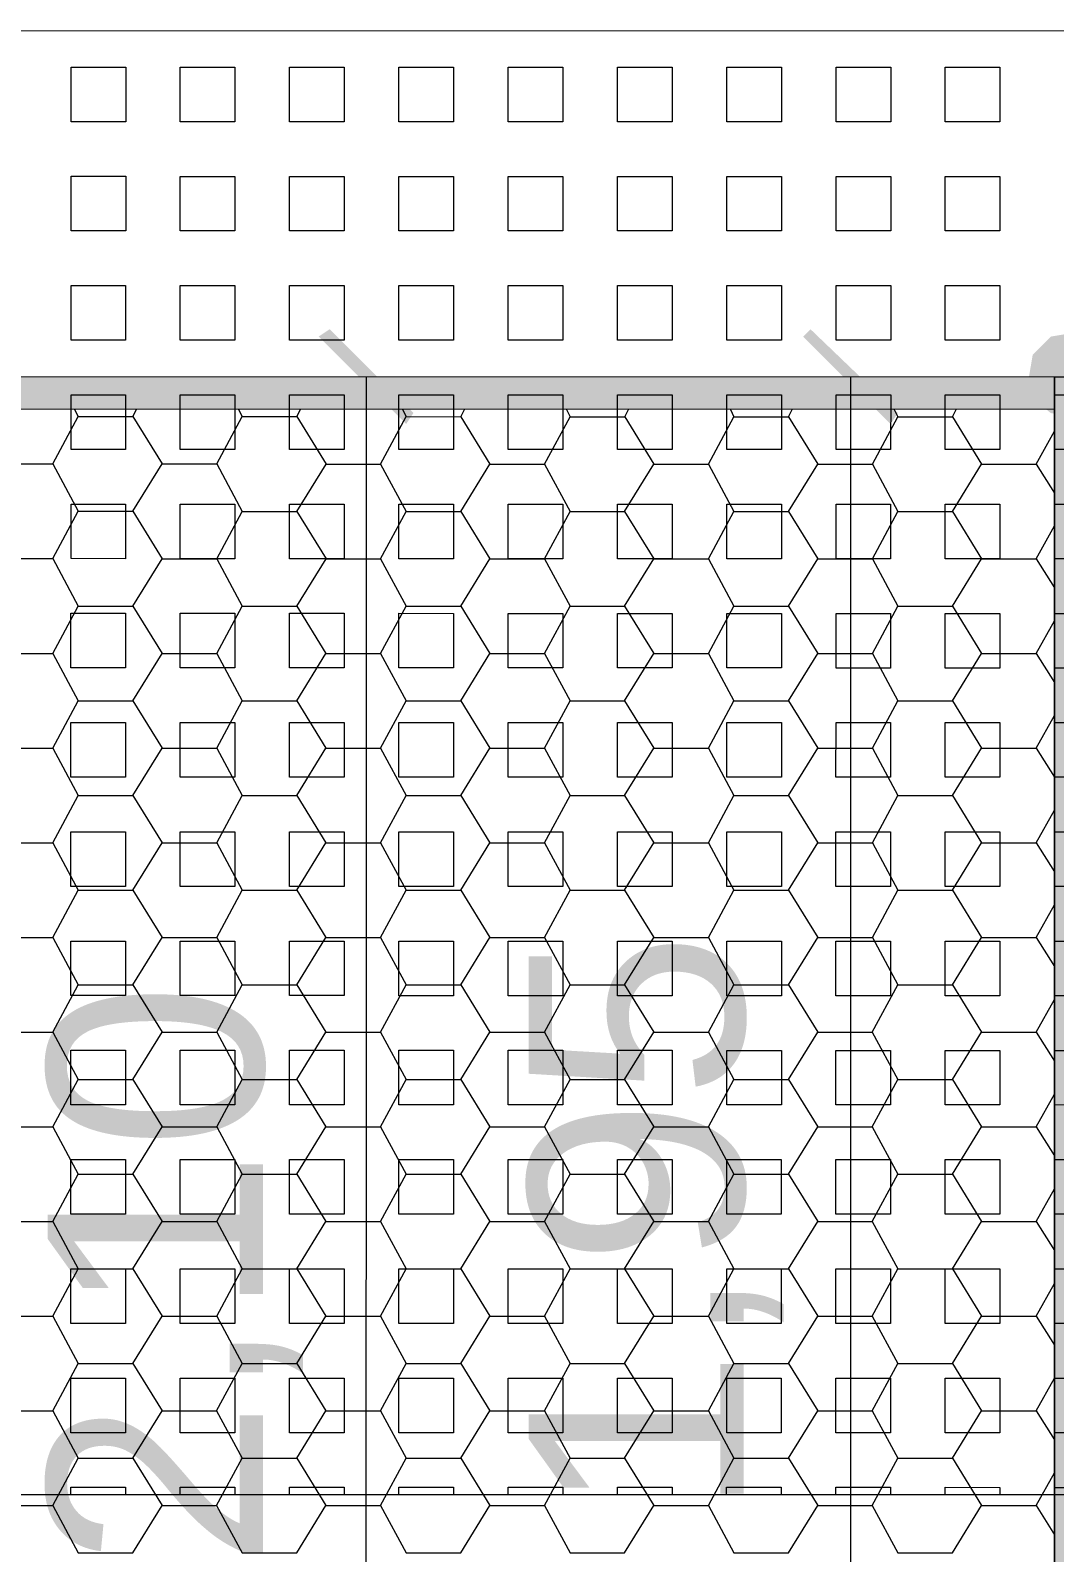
# Model space of a CAD drawing. Extents: x 3377 to 3790, y 1673 to 1846.
# Drawn here: x 3517.014 to 3518.203, y 1763.13 to 1764.898 of the extents above; entities that cross this region are included whole.
import ezdxf

# ---------------------------------------------------------------- set-up
doc = ezdxf.new("R2010")
doc.units = 0
doc.header["$LTSCALE"] = 2
for name, color, linetype, true_color in [('PDF7_0', 7, 'Continuous', 0xc6c6c6), ('PDF7_04-DETALHE', 7, 'Continuous', 0xc6c6c6), ('PDF7_COTAS', 7, 'Continuous', 0x8e8e8e)]:
    doc.layers.add(name, color=color, linetype=linetype, true_color=true_color)
doc.layers.add('PDF7_Text', color=7, linetype='Continuous')
doc.styles.add('PDF Arial', font='arial.ttf')

msp = doc.modelspace()

# ---------------------------------------------------------------- linework, layer by layer
at = {"layer": 'PDF7_0', "color": 7, "lineweight": 0}
for points in [[(3518.2032, 1764.496), (3518.2032, 1764.458), (3516.1213, 1764.4581), (3516.1213, 1764.4962)], [(3518.2032, 1764.496), (3518.2413, 1764.496), (3518.2411, 1762.3972), (3518.203, 1762.3972)]]:
    msp.add_lwpolyline(points, close=True, dxfattribs=at)
msp.add_lwpolyline([(3518.2032, 1764.496), (3518.203, 1762.3972)], dxfattribs=at)
at = {"layer": 'PDF7_0', "lineweight": 0}
for points in [[(3516.9422, 1764.4496), (3516.976, 1764.3946), (3517.0395, 1764.3946), (3517.0691, 1764.4496)], [(3517.0649, 1764.458), (3517.0691, 1764.4496), (3517.1326, 1764.4496), (3517.1368, 1764.458)], [(3517.1326, 1764.4496), (3517.1664, 1764.3946), (3517.2299, 1764.3946), (3517.2595, 1764.4496)], [(3517.2553, 1764.458), (3517.2595, 1764.4496), (3517.323, 1764.4496), (3517.3272, 1764.458)], [(3517.323, 1764.4496), (3517.3569, 1764.3945), (3517.4203, 1764.3945), (3517.45, 1764.4496)], [(3517.4457, 1764.458), (3517.45, 1764.4496), (3517.5134, 1764.4495), (3517.5177, 1764.458)], [(3517.5134, 1764.4495), (3517.5473, 1764.3945), (3517.6108, 1764.3945), (3517.6404, 1764.4495)], [(3517.6361, 1764.458), (3517.6404, 1764.4495), (3517.7039, 1764.4495), (3517.7081, 1764.458)], [(3517.7039, 1764.4495), (3517.7377, 1764.3945), (3517.8012, 1764.3945), (3517.8308, 1764.4495)], [(3517.8266, 1764.458), (3517.8308, 1764.4495), (3517.8943, 1764.4495), (3517.8985, 1764.458)], [(3517.8943, 1764.4495), (3517.9281, 1764.3945), (3517.9916, 1764.3945), (3518.0212, 1764.4495)], [(3518.017, 1764.458), (3518.0212, 1764.4495), (3518.0847, 1764.4495), (3518.0889, 1764.458)], [(3518.0847, 1764.4495), (3518.1185, 1764.3945), (3518.182, 1764.3945), (3518.2032, 1764.3606)], [(3518.182, 1764.3945), (3518.2032, 1764.4326)], [(3517.0395, 1764.3946), (3517.0691, 1764.3396), (3517.1326, 1764.3396), (3517.1664, 1764.3946)], [(3517.2299, 1764.3946), (3517.2595, 1764.3395), (3517.323, 1764.3395), (3517.3569, 1764.3945)], [(3517.4203, 1764.3945), (3517.45, 1764.3395), (3517.5134, 1764.3395), (3517.5473, 1764.3945)], [(3517.6108, 1764.3945), (3517.6404, 1764.3395), (3517.7038, 1764.3395), (3517.7377, 1764.3945)], [(3517.8012, 1764.3945), (3517.8308, 1764.3395), (3517.8943, 1764.3395), (3517.9281, 1764.3945)], [(3517.9916, 1764.3945), (3518.0212, 1764.3395), (3518.0847, 1764.3395), (3518.1185, 1764.3945)], [(3516.9422, 1764.3396), (3516.976, 1764.2846), (3517.0395, 1764.2846), (3517.0691, 1764.3396)], [(3517.1326, 1764.3396), (3517.1664, 1764.2845), (3517.2299, 1764.2845), (3517.2595, 1764.3395)], [(3517.323, 1764.3395), (3517.3569, 1764.2845), (3517.4203, 1764.2845), (3517.45, 1764.3395)], [(3517.5134, 1764.3395), (3517.5473, 1764.2845), (3517.6107, 1764.2845), (3517.6404, 1764.3395)], [(3517.7038, 1764.3395), (3517.7377, 1764.2845), (3517.8012, 1764.2845), (3517.8308, 1764.3395)], [(3517.8943, 1764.3395), (3517.9281, 1764.2845), (3517.9916, 1764.2845), (3518.0212, 1764.3395)], [(3518.0847, 1764.3395), (3518.1185, 1764.2845), (3518.182, 1764.2845), (3518.2032, 1764.2506)], [(3518.182, 1764.2845), (3518.2032, 1764.3226)], [(3517.0395, 1764.2846), (3517.0691, 1764.2295), (3517.1326, 1764.2295), (3517.1664, 1764.2845)], [(3517.2299, 1764.2845), (3517.2595, 1764.2295), (3517.323, 1764.2295), (3517.3569, 1764.2845)], [(3517.4203, 1764.2845), (3517.4499, 1764.2295), (3517.5134, 1764.2295), (3517.5473, 1764.2845)], [(3517.6107, 1764.2845), (3517.6404, 1764.2295), (3517.7038, 1764.2295), (3517.7377, 1764.2845)], [(3517.8012, 1764.2845), (3517.8308, 1764.2295), (3517.8943, 1764.2295), (3517.9281, 1764.2845)], [(3517.9916, 1764.2845), (3518.0212, 1764.2295), (3518.0847, 1764.2295), (3518.1185, 1764.2845)], [(3516.9422, 1764.2295), (3516.976, 1764.1745), (3517.0395, 1764.1745), (3517.0691, 1764.2295)], [(3517.1326, 1764.2295), (3517.1664, 1764.1745), (3517.2299, 1764.1745), (3517.2595, 1764.2295)], [(3517.323, 1764.2295), (3517.3568, 1764.1745), (3517.4203, 1764.1745), (3517.4499, 1764.2295)], [(3517.5134, 1764.2295), (3517.5473, 1764.1745), (3517.6107, 1764.1745), (3517.6404, 1764.2295)], [(3517.7038, 1764.2295), (3517.7377, 1764.1745), (3517.8012, 1764.1745), (3517.8308, 1764.2295)], [(3517.8943, 1764.2295), (3517.9281, 1764.1745), (3517.9916, 1764.1745), (3518.0212, 1764.2295)], [(3518.0847, 1764.2295), (3518.1185, 1764.1745), (3518.182, 1764.1745), (3518.2031, 1764.1406)], [(3518.182, 1764.1745), (3518.2032, 1764.2125)], [(3517.0395, 1764.1745), (3517.0691, 1764.1195), (3517.1326, 1764.1195), (3517.1664, 1764.1745)], [(3517.2299, 1764.1745), (3517.2595, 1764.1195), (3517.323, 1764.1195), (3517.3568, 1764.1745)], [(3517.4203, 1764.1745), (3517.4499, 1764.1195), (3517.5134, 1764.1195), (3517.5473, 1764.1745)], [(3517.6107, 1764.1745), (3517.6404, 1764.1195), (3517.7038, 1764.1195), (3517.7377, 1764.1745)], [(3517.8012, 1764.1745), (3517.8308, 1764.1195), (3517.8942, 1764.1195), (3517.9281, 1764.1745)], [(3517.9916, 1764.1745), (3518.0212, 1764.1195), (3518.0847, 1764.1195), (3518.1185, 1764.1745)], [(3516.9422, 1764.1195), (3516.976, 1764.0645), (3517.0395, 1764.0645), (3517.0691, 1764.1195)], [(3517.1326, 1764.1195), (3517.1664, 1764.0645), (3517.2299, 1764.0645), (3517.2595, 1764.1195)], [(3517.323, 1764.1195), (3517.3568, 1764.0645), (3517.4203, 1764.0645), (3517.4499, 1764.1195)], [(3517.5134, 1764.1195), (3517.5473, 1764.0645), (3517.6107, 1764.0645), (3517.6404, 1764.1195)], [(3517.7038, 1764.1195), (3517.7377, 1764.0645), (3517.8011, 1764.0645), (3517.8308, 1764.1195)], [(3517.8942, 1764.1195), (3517.9281, 1764.0645), (3517.9916, 1764.0645), (3518.0212, 1764.1195)], [(3518.0847, 1764.1195), (3518.1185, 1764.0644), (3518.182, 1764.0644), (3518.2031, 1764.0306)], [(3518.182, 1764.0644), (3518.2031, 1764.1025)], [(3517.0395, 1764.0645), (3517.0691, 1764.0095), (3517.1326, 1764.0095), (3517.1664, 1764.0645)], [(3517.2299, 1764.0645), (3517.2595, 1764.0095), (3517.323, 1764.0095), (3517.3568, 1764.0645)], [(3517.4203, 1764.0645), (3517.4499, 1764.0095), (3517.5134, 1764.0095), (3517.5473, 1764.0645)], [(3517.6107, 1764.0645), (3517.6403, 1764.0095), (3517.7038, 1764.0095), (3517.7377, 1764.0645)], [(3517.8011, 1764.0645), (3517.8308, 1764.0095), (3517.8942, 1764.0094), (3517.9281, 1764.0645)], [(3517.9916, 1764.0645), (3518.0212, 1764.0094), (3518.0847, 1764.0094), (3518.1185, 1764.0644)], [(3516.9422, 1764.0095), (3516.976, 1763.9545), (3517.0395, 1763.9545), (3517.0691, 1764.0095)], [(3517.1326, 1764.0095), (3517.1664, 1763.9545), (3517.2299, 1763.9545), (3517.2595, 1764.0095)], [(3517.323, 1764.0095), (3517.3568, 1763.9545), (3517.4203, 1763.9545), (3517.4499, 1764.0095)], [(3517.5134, 1764.0095), (3517.5473, 1763.9545), (3517.6107, 1763.9545), (3517.6403, 1764.0095)], [(3517.7038, 1764.0095), (3517.7377, 1763.9544), (3517.8011, 1763.9544), (3517.8308, 1764.0095)], [(3517.8942, 1764.0094), (3517.9281, 1763.9544), (3517.9916, 1763.9544), (3518.0212, 1764.0094)], [(3518.0847, 1764.0094), (3518.1185, 1763.9544), (3518.182, 1763.9544), (3518.2031, 1763.9206)], [(3518.182, 1763.9544), (3518.2031, 1763.9925)], [(3517.0395, 1763.9545), (3517.0691, 1763.8995), (3517.1326, 1763.8995), (3517.1664, 1763.9545)], [(3517.2299, 1763.9545), (3517.2595, 1763.8995), (3517.323, 1763.8995), (3517.3568, 1763.9545)], [(3517.4203, 1763.9545), (3517.4499, 1763.8995), (3517.5134, 1763.8995), (3517.5473, 1763.9545)], [(3517.6107, 1763.9545), (3517.6403, 1763.8994), (3517.7038, 1763.8994), (3517.7377, 1763.9544)], [(3517.8011, 1763.9544), (3517.8308, 1763.8994), (3517.8942, 1763.8994), (3517.9281, 1763.9544)], [(3517.9916, 1763.9544), (3518.0212, 1763.8994), (3518.0846, 1763.8994), (3518.1185, 1763.9544)], [(3516.9421, 1763.8995), (3516.976, 1763.8445), (3517.0395, 1763.8445), (3517.0691, 1763.8995)], [(3517.1326, 1763.8995), (3517.1664, 1763.8445), (3517.2299, 1763.8445), (3517.2595, 1763.8995)], [(3517.323, 1763.8995), (3517.3568, 1763.8445), (3517.4203, 1763.8445), (3517.4499, 1763.8995)], [(3517.5134, 1763.8995), (3517.5472, 1763.8444), (3517.6107, 1763.8444), (3517.6403, 1763.8994)], [(3517.7038, 1763.8994), (3517.7377, 1763.8444), (3517.8011, 1763.8444), (3517.8308, 1763.8994)], [(3517.8942, 1763.8994), (3517.9281, 1763.8444), (3517.9916, 1763.8444), (3518.0212, 1763.8994)], [(3518.0846, 1763.8994), (3518.1185, 1763.8444), (3518.182, 1763.8444), (3518.2031, 1763.8105)], [(3518.182, 1763.8444), (3518.2031, 1763.8825)], [(3517.0395, 1763.8445), (3517.0691, 1763.7895), (3517.1326, 1763.7895), (3517.1664, 1763.8445)], [(3517.2299, 1763.8445), (3517.2595, 1763.7895), (3517.323, 1763.7894), (3517.3568, 1763.8445)], [(3517.4203, 1763.8445), (3517.4499, 1763.7894), (3517.5134, 1763.7894), (3517.5472, 1763.8444)], [(3517.6107, 1763.8444), (3517.6403, 1763.7894), (3517.7038, 1763.7894), (3517.7377, 1763.8444)], [(3517.8011, 1763.8444), (3517.8308, 1763.7894), (3517.8942, 1763.7894), (3517.9281, 1763.8444)], [(3517.9916, 1763.8444), (3518.0212, 1763.7894), (3518.0846, 1763.7894), (3518.1185, 1763.8444)], [(3516.9421, 1763.7895), (3516.976, 1763.7345), (3517.0395, 1763.7345), (3517.0691, 1763.7895)], [(3517.1326, 1763.7895), (3517.1664, 1763.7344), (3517.2299, 1763.7344), (3517.2595, 1763.7895)], [(3517.323, 1763.7894), (3517.3568, 1763.7344), (3517.4203, 1763.7344), (3517.4499, 1763.7894)], [(3517.5134, 1763.7894), (3517.5472, 1763.7344), (3517.6107, 1763.7344), (3517.6403, 1763.7894)], [(3517.7038, 1763.7894), (3517.7377, 1763.7344), (3517.8011, 1763.7344), (3517.8308, 1763.7894)], [(3517.8942, 1763.7894), (3517.9281, 1763.7344), (3517.9915, 1763.7344), (3518.0212, 1763.7894)], [(3518.0846, 1763.7894), (3518.1185, 1763.7344), (3518.182, 1763.7344), (3518.2031, 1763.7005)], [(3518.182, 1763.7344), (3518.2031, 1763.7725)], [(3517.0395, 1763.7345), (3517.0691, 1763.6794), (3517.1325, 1763.6794), (3517.1664, 1763.7344)], [(3517.2299, 1763.7344), (3517.2595, 1763.6794), (3517.323, 1763.6794), (3517.3568, 1763.7344)], [(3517.4203, 1763.7344), (3517.4499, 1763.6794), (3517.5134, 1763.6794), (3517.5472, 1763.7344)], [(3517.6107, 1763.7344), (3517.6403, 1763.6794), (3517.7038, 1763.6794), (3517.7377, 1763.7344)], [(3517.8011, 1763.7344), (3517.8307, 1763.6794), (3517.8942, 1763.6794), (3517.9281, 1763.7344)], [(3517.9915, 1763.7344), (3518.0212, 1763.6794), (3518.0846, 1763.6794), (3518.1185, 1763.7344)], [(3516.9421, 1763.6795), (3516.976, 1763.6244), (3517.0395, 1763.6244), (3517.0691, 1763.6794)], [(3517.1325, 1763.6794), (3517.1664, 1763.6244), (3517.2299, 1763.6244), (3517.2595, 1763.6794)], [(3517.323, 1763.6794), (3517.3568, 1763.6244), (3517.4203, 1763.6244), (3517.4499, 1763.6794)], [(3517.5134, 1763.6794), (3517.5472, 1763.6244), (3517.6107, 1763.6244), (3517.6403, 1763.6794)], [(3517.7038, 1763.6794), (3517.7376, 1763.6244), (3517.8011, 1763.6244), (3517.8307, 1763.6794)], [(3517.8942, 1763.6794), (3517.9281, 1763.6244), (3517.9915, 1763.6244), (3518.0212, 1763.6794)], [(3518.0846, 1763.6794), (3518.1185, 1763.6244), (3518.182, 1763.6244), (3518.2031, 1763.5905)], [(3518.182, 1763.6244), (3518.2031, 1763.6624)], [(3517.0395, 1763.6244), (3517.0691, 1763.5694), (3517.1325, 1763.5694), (3517.1664, 1763.6244)], [(3517.2299, 1763.6244), (3517.2595, 1763.5694), (3517.323, 1763.5694), (3517.3568, 1763.6244)], [(3517.4203, 1763.6244), (3517.4499, 1763.5694), (3517.5134, 1763.5694), (3517.5472, 1763.6244)], [(3517.6107, 1763.6244), (3517.6403, 1763.5694), (3517.7038, 1763.5694), (3517.7376, 1763.6244)], [(3517.8011, 1763.6244), (3517.8307, 1763.5694), (3517.8942, 1763.5694), (3517.9281, 1763.6244)], [(3517.9915, 1763.6244), (3518.0212, 1763.5694), (3518.0846, 1763.5694), (3518.1185, 1763.6244)], [(3516.9421, 1763.5694), (3516.976, 1763.5144), (3517.0394, 1763.5144), (3517.0691, 1763.5694)], [(3517.1325, 1763.5694), (3517.1664, 1763.5144), (3517.2299, 1763.5144), (3517.2595, 1763.5694)], [(3517.323, 1763.5694), (3517.3568, 1763.5144), (3517.4203, 1763.5144), (3517.4499, 1763.5694)], [(3517.5134, 1763.5694), (3517.5472, 1763.5144), (3517.6107, 1763.5144), (3517.6403, 1763.5694)], [(3517.7038, 1763.5694), (3517.7376, 1763.5144), (3517.8011, 1763.5144), (3517.8307, 1763.5694)], [(3517.8942, 1763.5694), (3517.9281, 1763.5144), (3517.9915, 1763.5144), (3518.0212, 1763.5694)], [(3518.0846, 1763.5694), (3518.1185, 1763.5143), (3518.1819, 1763.5143), (3518.2031, 1763.4805)], [(3518.1819, 1763.5143), (3518.2031, 1763.5524)], [(3517.0394, 1763.5144), (3517.0691, 1763.4594), (3517.1325, 1763.4594), (3517.1664, 1763.5144)], [(3517.2299, 1763.5144), (3517.2595, 1763.4594), (3517.3229, 1763.4594), (3517.3568, 1763.5144)], [(3517.4203, 1763.5144), (3517.4499, 1763.4594), (3517.5134, 1763.4594), (3517.5472, 1763.5144)], [(3517.6107, 1763.5144), (3517.6403, 1763.4594), (3517.7038, 1763.4594), (3517.7376, 1763.5144)], [(3517.8011, 1763.5144), (3517.8307, 1763.4594), (3517.8942, 1763.4594), (3517.9281, 1763.5144)], [(3517.9915, 1763.5144), (3518.0211, 1763.4593), (3518.0846, 1763.4593), (3518.1185, 1763.5143)], [(3516.9421, 1763.4594), (3516.976, 1763.4044), (3517.0394, 1763.4044), (3517.0691, 1763.4594)], [(3517.1325, 1763.4594), (3517.1664, 1763.4044), (3517.2299, 1763.4044), (3517.2595, 1763.4594)], [(3517.3229, 1763.4594), (3517.3568, 1763.4044), (3517.4203, 1763.4044), (3517.4499, 1763.4594)], [(3517.5134, 1763.4594), (3517.5472, 1763.4044), (3517.6107, 1763.4044), (3517.6403, 1763.4594)], [(3517.7038, 1763.4594), (3517.7376, 1763.4044), (3517.8011, 1763.4044), (3517.8307, 1763.4594)], [(3517.8942, 1763.4594), (3517.928, 1763.4043), (3517.9915, 1763.4043), (3518.0211, 1763.4593)], [(3518.0846, 1763.4593), (3518.1185, 1763.4043), (3518.1819, 1763.4043), (3518.2031, 1763.3705)], [(3518.1819, 1763.4043), (3518.2031, 1763.4424)], [(3517.0394, 1763.4044), (3517.0691, 1763.3494), (3517.1325, 1763.3494), (3517.1664, 1763.4044)], [(3517.2299, 1763.4044), (3517.2595, 1763.3494), (3517.3229, 1763.3494), (3517.3568, 1763.4044)], [(3517.4203, 1763.4044), (3517.4499, 1763.3494), (3517.5134, 1763.3494), (3517.5472, 1763.4044)], [(3517.6107, 1763.4044), (3517.6403, 1763.3494), (3517.7038, 1763.3493), (3517.7376, 1763.4044)], [(3517.8011, 1763.4044), (3517.8307, 1763.3493), (3517.8942, 1763.3493), (3517.928, 1763.4043)], [(3517.9915, 1763.4043), (3518.0211, 1763.3493), (3518.0846, 1763.3493), (3518.1185, 1763.4043)], [(3516.9421, 1763.3494), (3516.976, 1763.2944), (3517.0394, 1763.2944), (3517.0691, 1763.3494)], [(3517.1325, 1763.3494), (3517.1664, 1763.2944), (3517.2298, 1763.2944), (3517.2595, 1763.3494)], [(3517.3229, 1763.3494), (3517.3568, 1763.2944), (3517.4203, 1763.2944), (3517.4499, 1763.3494)], [(3517.5134, 1763.3494), (3517.5472, 1763.2943), (3517.6107, 1763.2943), (3517.6403, 1763.3494)], [(3517.7038, 1763.3493), (3517.7376, 1763.2943), (3517.8011, 1763.2943), (3517.8307, 1763.3493)], [(3517.8942, 1763.3493), (3517.928, 1763.2943), (3517.9915, 1763.2943), (3518.0211, 1763.3493)], [(3518.0846, 1763.3493), (3518.1185, 1763.2943), (3518.1819, 1763.2943), (3518.2031, 1763.2605)], [(3518.1819, 1763.2943), (3518.2031, 1763.3324)], [(3517.0394, 1763.2944), (3517.069, 1763.2394), (3517.1325, 1763.2394), (3517.1664, 1763.2944)], [(3517.2298, 1763.2944), (3517.2595, 1763.2394), (3517.3229, 1763.2394), (3517.3568, 1763.2944)], [(3517.4203, 1763.2944), (3517.4499, 1763.2393), (3517.5134, 1763.2393), (3517.5472, 1763.2943)], [(3517.6107, 1763.2943), (3517.6403, 1763.2393), (3517.7038, 1763.2393), (3517.7376, 1763.2943)], [(3517.8011, 1763.2943), (3517.8307, 1763.2393), (3517.8942, 1763.2393), (3517.928, 1763.2943)], [(3517.9915, 1763.2943), (3518.0211, 1763.2393), (3518.0846, 1763.2393), (3518.1185, 1763.2943)], [(3516.9421, 1763.2394), (3516.9759, 1763.1844), (3517.0394, 1763.1844), (3517.069, 1763.2394)], [(3517.1325, 1763.2394), (3517.1664, 1763.1844), (3517.2298, 1763.1844), (3517.2595, 1763.2394)], [(3517.3229, 1763.2394), (3517.3568, 1763.1843), (3517.4203, 1763.1843), (3517.4499, 1763.2393)], [(3517.5134, 1763.2393), (3517.5472, 1763.1843), (3517.6107, 1763.1843), (3517.6403, 1763.2393)], [(3517.7038, 1763.2393), (3517.7376, 1763.1843), (3517.8011, 1763.1843), (3517.8307, 1763.2393)], [(3517.8942, 1763.2393), (3517.928, 1763.1843), (3517.9915, 1763.1843), (3518.0211, 1763.2393)], [(3518.0846, 1763.2393), (3518.1185, 1763.1843), (3518.1819, 1763.1843), (3518.2031, 1763.1504)], [(3518.1819, 1763.1843), (3518.2031, 1763.2224)], [(3517.0394, 1763.1844), (3517.069, 1763.1294), (3517.1325, 1763.1293), (3517.1664, 1763.1844)], [(3517.2298, 1763.1844), (3517.2595, 1763.1293), (3517.3229, 1763.1293), (3517.3568, 1763.1843)], [(3517.4203, 1763.1843), (3517.4499, 1763.1293), (3517.5133, 1763.1293), (3517.5472, 1763.1843)], [(3517.6107, 1763.1843), (3517.6403, 1763.1293), (3517.7038, 1763.1293), (3517.7376, 1763.1843)], [(3517.8011, 1763.1843), (3517.8307, 1763.1293), (3517.8942, 1763.1293), (3517.928, 1763.1843)], [(3517.9915, 1763.1843), (3518.0211, 1763.1293), (3518.0846, 1763.1293), (3518.1185, 1763.1843)]]:
    msp.add_lwpolyline(points, dxfattribs=at)
at = {"layer": 'PDF7_0', "color": 7, "transparency": 33554559}
for points in [[(3517.4584, 1764.4538), (3517.3484, 1764.5427), (3517.3611, 1764.5511)], [(3517.45, 1764.4411), (3517.4584, 1764.4538), (3517.3484, 1764.5427)], [(3518.0212, 1764.4537), (3517.9112, 1764.5426), (3517.9197, 1764.5511)], [(3518.0127, 1764.4411), (3518.0212, 1764.4537), (3517.9112, 1764.5426)], [(3518.1989, 1764.5426), (3518.2243, 1764.496), (3518.1778, 1764.5214)], [(3518.2243, 1764.5468), (3518.1989, 1764.5426), (3518.2243, 1764.496)], [(3518.2243, 1764.496), (3518.1778, 1764.5214), (3518.1735, 1764.4961)], [(3518.1735, 1764.4961), (3518.1778, 1764.4707), (3518.2243, 1764.496)], [(3518.1778, 1764.4707), (3518.2243, 1764.496), (3518.1989, 1764.4537)], [(3518.2243, 1764.496), (3518.1989, 1764.4537), (3518.2243, 1764.4495)]]:
    msp.add_solid(points, dxfattribs=at)
at = {"layer": 'PDF7_0', "color": 9, "true_color": 0xc1c1c1, "transparency": 33554559}
for points in [[(3518.2032, 1764.496), (3516.1213, 1764.4962), (3518.2032, 1764.458)], [(3516.1213, 1764.4962), (3518.2032, 1764.458), (3516.1213, 1764.4581)], [(3518.2032, 1764.496), (3518.2411, 1762.3972), (3518.203, 1762.3972)], [(3518.2413, 1764.496), (3518.2032, 1764.496), (3518.2411, 1762.3972)]]:
    msp.add_solid(points, dxfattribs=at)
at = {"layer": 'PDF7_04-DETALHE', "lineweight": 0}
for points in [[(3514.0352, 1764.8983), (3519.6081, 1764.8979), (3519.6079, 1762.3971)], [(3513.9843, 1763.1973), (3519.6079, 1763.1969), (3514.0605, 1763.1973)], [(3517.0606, 1763.1971), (3517.0606, 1763.2055), (3517.1241, 1763.2055), (3517.1241, 1763.1971)], [(3517.1875, 1763.197), (3517.1875, 1763.2055), (3517.251, 1763.2055), (3517.251, 1763.197)], [(3517.3145, 1763.197), (3517.3145, 1763.2055), (3517.3779, 1763.2055), (3517.3779, 1763.197)], [(3517.4414, 1763.197), (3517.4414, 1763.2055), (3517.5049, 1763.2055), (3517.5049, 1763.197)], [(3517.5684, 1763.197), (3517.5684, 1763.2055), (3517.6318, 1763.2055), (3517.6318, 1763.197)], [(3517.6953, 1763.197), (3517.6953, 1763.2055), (3517.7588, 1763.2055), (3517.7588, 1763.197)], [(3517.8222, 1763.197), (3517.8222, 1763.2055), (3517.8857, 1763.2055), (3517.8857, 1763.197)], [(3517.9492, 1763.197), (3517.9492, 1763.2055), (3518.0127, 1763.2055), (3518.0127, 1763.197)], [(3518.0761, 1763.197), (3518.0761, 1763.2055), (3518.1396, 1763.2054), (3518.1396, 1763.197)], [(3518.2031, 1763.197), (3518.2031, 1763.2054), (3518.2666, 1763.2054), (3518.2666, 1763.197)]]:
    msp.add_lwpolyline(points, dxfattribs=at)
for points in [[(3517.1242, 1764.8558), (3517.1242, 1764.7923), (3517.0607, 1764.7923), (3517.0607, 1764.8558)], [(3517.2511, 1764.8558), (3517.2511, 1764.7923), (3517.1876, 1764.7923), (3517.1876, 1764.8558)], [(3517.3781, 1764.8558), (3517.378, 1764.7923), (3517.3146, 1764.7923), (3517.3146, 1764.8558)], [(3517.505, 1764.8558), (3517.505, 1764.7923), (3517.4415, 1764.7923), (3517.4415, 1764.8558)], [(3517.6319, 1764.8558), (3517.6319, 1764.7923), (3517.5685, 1764.7923), (3517.5685, 1764.8558)], [(3517.7589, 1764.8558), (3517.7589, 1764.7923), (3517.6954, 1764.7923), (3517.6954, 1764.8558)], [(3517.8858, 1764.8557), (3517.8858, 1764.7923), (3517.8224, 1764.7923), (3517.8224, 1764.8558)], [(3518.0128, 1764.8557), (3518.0128, 1764.7923), (3517.9493, 1764.7923), (3517.9493, 1764.8557)], [(3518.1397, 1764.8557), (3518.1397, 1764.7923), (3518.0762, 1764.7923), (3518.0762, 1764.8557)], [(3517.1242, 1764.7289), (3517.1242, 1764.6654), (3517.0607, 1764.6654), (3517.0607, 1764.7289)], [(3517.2511, 1764.7288), (3517.2511, 1764.6654), (3517.1876, 1764.6654), (3517.1876, 1764.7288)], [(3517.378, 1764.7288), (3517.378, 1764.6654), (3517.3146, 1764.6654), (3517.3146, 1764.7288)], [(3517.505, 1764.7288), (3517.505, 1764.6654), (3517.4415, 1764.6654), (3517.4415, 1764.7288)], [(3517.6319, 1764.7288), (3517.6319, 1764.6653), (3517.5685, 1764.6654), (3517.5685, 1764.7288)], [(3517.7589, 1764.7288), (3517.7589, 1764.6653), (3517.6954, 1764.6653), (3517.6954, 1764.7288)], [(3517.8858, 1764.7288), (3517.8858, 1764.6653), (3517.8223, 1764.6653), (3517.8224, 1764.7288)], [(3518.0128, 1764.7288), (3518.0128, 1764.6653), (3517.9493, 1764.6653), (3517.9493, 1764.7288)], [(3518.1397, 1764.7288), (3518.1397, 1764.6653), (3518.0762, 1764.6653), (3518.0762, 1764.7288)], [(3517.1241, 1764.6019), (3517.1241, 1764.5384), (3517.0607, 1764.5384), (3517.0607, 1764.6019)], [(3517.2511, 1764.6019), (3517.2511, 1764.5384), (3517.1876, 1764.5384), (3517.1876, 1764.6019)], [(3517.378, 1764.6019), (3517.378, 1764.5384), (3517.3146, 1764.5384), (3517.3146, 1764.6019)], [(3517.505, 1764.6019), (3517.505, 1764.5384), (3517.4415, 1764.5384), (3517.4415, 1764.6019)], [(3517.6319, 1764.6019), (3517.6319, 1764.5384), (3517.5684, 1764.5384), (3517.5685, 1764.6019)], [(3517.7589, 1764.6019), (3517.7589, 1764.5384), (3517.6954, 1764.5384), (3517.6954, 1764.6019)], [(3517.8858, 1764.6019), (3517.8858, 1764.5384), (3517.8223, 1764.5384), (3517.8223, 1764.6019)], [(3518.0128, 1764.6018), (3518.0128, 1764.5384), (3517.9493, 1764.5384), (3517.9493, 1764.6019)], [(3518.1397, 1764.6018), (3518.1397, 1764.5384), (3518.0762, 1764.5384), (3518.0762, 1764.6018)], [(3517.1241, 1764.475), (3517.1241, 1764.4115), (3517.0607, 1764.4115), (3517.0607, 1764.475)], [(3517.2511, 1764.475), (3517.2511, 1764.4115), (3517.1876, 1764.4115), (3517.1876, 1764.475)], [(3517.378, 1764.4749), (3517.378, 1764.4115), (3517.3146, 1764.4115), (3517.3146, 1764.475)], [(3517.505, 1764.4749), (3517.505, 1764.4115), (3517.4415, 1764.4115), (3517.4415, 1764.4749)], [(3517.6319, 1764.4749), (3517.6319, 1764.4115), (3517.5684, 1764.4115), (3517.5684, 1764.4749)], [(3517.7589, 1764.4749), (3517.7589, 1764.4114), (3517.6954, 1764.4115), (3517.6954, 1764.4749)], [(3517.8858, 1764.4749), (3517.8858, 1764.4114), (3517.8223, 1764.4114), (3517.8223, 1764.4749)], [(3518.0128, 1764.4749), (3518.0127, 1764.4114), (3517.9493, 1764.4114), (3517.9493, 1764.4749)], [(3518.1397, 1764.4749), (3518.1397, 1764.4114), (3518.0762, 1764.4114), (3518.0762, 1764.4749)], [(3518.2666, 1764.4749), (3518.2666, 1764.4114), (3518.2032, 1764.4114), (3518.2032, 1764.4749)], [(3517.1241, 1764.348), (3517.1241, 1764.2845), (3517.0607, 1764.2846), (3517.0607, 1764.348)], [(3517.2511, 1764.348), (3517.2511, 1764.2845), (3517.1876, 1764.2845), (3517.1876, 1764.348)], [(3517.378, 1764.348), (3517.378, 1764.2845), (3517.3145, 1764.2845), (3517.3145, 1764.348)], [(3517.505, 1764.348), (3517.505, 1764.2845), (3517.4415, 1764.2845), (3517.4415, 1764.348)], [(3517.6319, 1764.348), (3517.6319, 1764.2845), (3517.5684, 1764.2845), (3517.5684, 1764.348)], [(3517.7589, 1764.348), (3517.7588, 1764.2845), (3517.6954, 1764.2845), (3517.6954, 1764.348)], [(3517.8858, 1764.348), (3517.8858, 1764.2845), (3517.8223, 1764.2845), (3517.8223, 1764.348)], [(3518.0127, 1764.348), (3518.0127, 1764.2845), (3517.9493, 1764.2845), (3517.9493, 1764.348)], [(3518.1397, 1764.348), (3518.1397, 1764.2845), (3518.0762, 1764.2845), (3518.0762, 1764.348)], [(3518.2666, 1764.3479), (3518.2666, 1764.2845), (3518.2032, 1764.2845), (3518.2032, 1764.3479)], [(3517.1241, 1764.2211), (3517.1241, 1764.1576), (3517.0606, 1764.1576), (3517.0606, 1764.2211)], [(3517.2511, 1764.2211), (3517.2511, 1764.1576), (3517.1876, 1764.1576), (3517.1876, 1764.2211)], [(3517.378, 1764.2211), (3517.378, 1764.1576), (3517.3145, 1764.1576), (3517.3145, 1764.2211)], [(3517.505, 1764.221), (3517.505, 1764.1576), (3517.4415, 1764.1576), (3517.4415, 1764.2211)], [(3517.6319, 1764.221), (3517.6319, 1764.1576), (3517.5684, 1764.1576), (3517.5684, 1764.221)], [(3517.7588, 1764.221), (3517.7588, 1764.1576), (3517.6954, 1764.1576), (3517.6954, 1764.221)], [(3517.8858, 1764.221), (3517.8858, 1764.1576), (3517.8223, 1764.1576), (3517.8223, 1764.221)], [(3518.0127, 1764.221), (3518.0127, 1764.1575), (3517.9493, 1764.1575), (3517.9493, 1764.221)], [(3518.1397, 1764.221), (3518.1397, 1764.1575), (3518.0762, 1764.1575), (3518.0762, 1764.221)], [(3518.2666, 1764.221), (3518.2666, 1764.1575), (3518.2031, 1764.1575), (3518.2032, 1764.221)], [(3517.1241, 1764.0941), (3517.1241, 1764.0307), (3517.0606, 1764.0307), (3517.0606, 1764.0941)], [(3517.2511, 1764.0941), (3517.2511, 1764.0306), (3517.1876, 1764.0307), (3517.1876, 1764.0941)], [(3517.378, 1764.0941), (3517.378, 1764.0306), (3517.3145, 1764.0306), (3517.3145, 1764.0941)], [(3517.5049, 1764.0941), (3517.5049, 1764.0306), (3517.4415, 1764.0306), (3517.4415, 1764.0941)], [(3517.6319, 1764.0941), (3517.6319, 1764.0306), (3517.5684, 1764.0306), (3517.5684, 1764.0941)], [(3517.7588, 1764.0941), (3517.7588, 1764.0306), (3517.6954, 1764.0306), (3517.6954, 1764.0941)], [(3517.8858, 1764.0941), (3517.8858, 1764.0306), (3517.8223, 1764.0306), (3517.8223, 1764.0941)], [(3518.0127, 1764.0941), (3518.0127, 1764.0306), (3517.9492, 1764.0306), (3517.9493, 1764.0941)], [(3518.1397, 1764.0941), (3518.1397, 1764.0306), (3518.0762, 1764.0306), (3518.0762, 1764.0941)], [(3518.2666, 1764.0941), (3518.2666, 1764.0306), (3518.2031, 1764.0306), (3518.2031, 1764.0941)], [(3517.1241, 1763.9672), (3517.1241, 1763.9037), (3517.0606, 1763.9037), (3517.0606, 1763.9672)], [(3517.251, 1763.9672), (3517.251, 1763.9037), (3517.1876, 1763.9037), (3517.1876, 1763.9672)], [(3517.378, 1763.9672), (3517.378, 1763.9037), (3517.3145, 1763.9037), (3517.3145, 1763.9672)], [(3517.5049, 1763.9672), (3517.5049, 1763.9037), (3517.4415, 1763.9037), (3517.4415, 1763.9672)], [(3517.6319, 1763.9672), (3517.6319, 1763.9037), (3517.5684, 1763.9037), (3517.5684, 1763.9672)], [(3517.7588, 1763.9671), (3517.7588, 1763.9037), (3517.6954, 1763.9037), (3517.6954, 1763.9671)], [(3517.8858, 1763.9671), (3517.8858, 1763.9037), (3517.8223, 1763.9037), (3517.8223, 1763.9671)], [(3518.0127, 1763.9671), (3518.0127, 1763.9037), (3517.9492, 1763.9037), (3517.9492, 1763.9671)], [(3518.1397, 1763.9671), (3518.1397, 1763.9036), (3518.0762, 1763.9036), (3518.0762, 1763.9671)], [(3518.2666, 1763.9671), (3518.2666, 1763.9036), (3518.2031, 1763.9036), (3518.2031, 1763.9671)], [(3517.1241, 1763.8402), (3517.1241, 1763.7768), (3517.0606, 1763.7768), (3517.0606, 1763.8402)], [(3517.251, 1763.8402), (3517.251, 1763.7768), (3517.1876, 1763.7768), (3517.1876, 1763.8402)], [(3517.378, 1763.8402), (3517.378, 1763.7768), (3517.3145, 1763.7768), (3517.3145, 1763.8402)], [(3517.5049, 1763.8402), (3517.5049, 1763.7767), (3517.4415, 1763.7767), (3517.4415, 1763.8402)], [(3517.6319, 1763.8402), (3517.6319, 1763.7767), (3517.5684, 1763.7767), (3517.5684, 1763.8402)], [(3517.7588, 1763.8402), (3517.7588, 1763.7767), (3517.6953, 1763.7767), (3517.6953, 1763.8402)], [(3517.8858, 1763.8402), (3517.8858, 1763.7767), (3517.8223, 1763.7767), (3517.8223, 1763.8402)], [(3518.0127, 1763.8402), (3518.0127, 1763.7767), (3517.9492, 1763.7767), (3517.9492, 1763.8402)], [(3518.1397, 1763.8402), (3518.1396, 1763.7767), (3518.0762, 1763.7767), (3518.0762, 1763.8402)], [(3518.2666, 1763.8402), (3518.2666, 1763.7767), (3518.2031, 1763.7767), (3518.2031, 1763.8402)], [(3517.1241, 1763.7133), (3517.1241, 1763.6498), (3517.0606, 1763.6498), (3517.0606, 1763.7133)], [(3517.251, 1763.7133), (3517.251, 1763.6498), (3517.1876, 1763.6498), (3517.1876, 1763.7133)], [(3517.378, 1763.7133), (3517.378, 1763.6498), (3517.3145, 1763.6498), (3517.3145, 1763.7133)], [(3517.5049, 1763.7133), (3517.5049, 1763.6498), (3517.4414, 1763.6498), (3517.4414, 1763.7133)], [(3517.6319, 1763.7133), (3517.6319, 1763.6498), (3517.5684, 1763.6498), (3517.5684, 1763.7133)], [(3517.7588, 1763.7133), (3517.7588, 1763.6498), (3517.6953, 1763.6498), (3517.6953, 1763.7133)], [(3517.8858, 1763.7132), (3517.8858, 1763.6498), (3517.8223, 1763.6498), (3517.8223, 1763.7132)], [(3518.0127, 1763.7132), (3518.0127, 1763.6498), (3517.9492, 1763.6498), (3517.9492, 1763.7132)], [(3518.1396, 1763.7132), (3518.1396, 1763.6498), (3518.0762, 1763.6498), (3518.0762, 1763.7132)], [(3518.2666, 1763.7132), (3518.2666, 1763.6497), (3518.2031, 1763.6498), (3518.2031, 1763.7132)], [(3517.1241, 1763.5863), (3517.1241, 1763.5229), (3517.0606, 1763.5229), (3517.0606, 1763.5864)], [(3517.251, 1763.5863), (3517.251, 1763.5229), (3517.1875, 1763.5229), (3517.1876, 1763.5863)], [(3517.378, 1763.5863), (3517.378, 1763.5229), (3517.3145, 1763.5229), (3517.3145, 1763.5863)], [(3517.5049, 1763.5863), (3517.5049, 1763.5229), (3517.4414, 1763.5229), (3517.4414, 1763.5863)], [(3517.6319, 1763.5863), (3517.6319, 1763.5228), (3517.5684, 1763.5228), (3517.5684, 1763.5863)], [(3517.7588, 1763.5863), (3517.7588, 1763.5228), (3517.6953, 1763.5228), (3517.6953, 1763.5863)], [(3517.8857, 1763.5863), (3517.8857, 1763.5228), (3517.8223, 1763.5228), (3517.8223, 1763.5863)], [(3518.0127, 1763.5863), (3518.0127, 1763.5228), (3517.9492, 1763.5228), (3517.9492, 1763.5863)], [(3518.1396, 1763.5863), (3518.1396, 1763.5228), (3518.0762, 1763.5228), (3518.0762, 1763.5863)], [(3518.2666, 1763.5863), (3518.2666, 1763.5228), (3518.2031, 1763.5228), (3518.2031, 1763.5863)], [(3517.1241, 1763.4594), (3517.1241, 1763.3959), (3517.0606, 1763.3959), (3517.0606, 1763.4594)], [(3517.251, 1763.4594), (3517.251, 1763.3959), (3517.1875, 1763.3959), (3517.1875, 1763.4594)], [(3517.378, 1763.4594), (3517.378, 1763.3959), (3517.3145, 1763.3959), (3517.3145, 1763.4594)], [(3517.5049, 1763.4594), (3517.5049, 1763.3959), (3517.4414, 1763.3959), (3517.4414, 1763.4594)], [(3517.6318, 1763.4594), (3517.6318, 1763.3959), (3517.5684, 1763.3959), (3517.5684, 1763.4594)], [(3517.7588, 1763.4594), (3517.7588, 1763.3959), (3517.6953, 1763.3959), (3517.6953, 1763.4594)], [(3517.8857, 1763.4594), (3517.8857, 1763.3959), (3517.8223, 1763.3959), (3517.8223, 1763.4594)], [(3518.0127, 1763.4593), (3518.0127, 1763.3959), (3517.9492, 1763.3959), (3517.9492, 1763.4594)], [(3518.1396, 1763.4593), (3518.1396, 1763.3959), (3518.0762, 1763.3959), (3518.0762, 1763.4593)], [(3518.2666, 1763.4593), (3518.2666, 1763.3959), (3518.2031, 1763.3959), (3518.2031, 1763.4593)], [(3517.1241, 1763.3325), (3517.1241, 1763.269), (3517.0606, 1763.269), (3517.0606, 1763.3325)], [(3517.251, 1763.3325), (3517.251, 1763.269), (3517.1875, 1763.269), (3517.1875, 1763.3325)], [(3517.378, 1763.3324), (3517.3779, 1763.269), (3517.3145, 1763.269), (3517.3145, 1763.3324)], [(3517.5049, 1763.3324), (3517.5049, 1763.269), (3517.4414, 1763.269), (3517.4414, 1763.3324)], [(3517.6318, 1763.3324), (3517.6318, 1763.269), (3517.5684, 1763.269), (3517.5684, 1763.3324)], [(3517.7588, 1763.3324), (3517.7588, 1763.2689), (3517.6953, 1763.2689), (3517.6953, 1763.3324)], [(3517.8857, 1763.3324), (3517.8857, 1763.2689), (3517.8223, 1763.2689), (3517.8223, 1763.3324)], [(3518.0127, 1763.3324), (3518.0127, 1763.2689), (3517.9492, 1763.2689), (3517.9492, 1763.3324)], [(3518.1396, 1763.3324), (3518.1396, 1763.2689), (3518.0761, 1763.2689), (3518.0761, 1763.3324)], [(3518.2666, 1763.3324), (3518.2666, 1763.2689), (3518.2031, 1763.2689), (3518.2031, 1763.3324)]]:
    msp.add_lwpolyline(points, close=True, dxfattribs=at)
at = {"layer": 'PDF7_COTAS', "color": 7, "lineweight": 0}
for points in [[(3517.4034, 1764.4961), (3517.4033, 1762.3973)], [(3517.9662, 1764.4961), (3517.9661, 1762.5496), (3517.9661, 1762.6469)]]:
    msp.add_lwpolyline(points, dxfattribs=at)

# ---------------------------------------------------------------- texts
at = {"layer": 'PDF7_Text', "char_height": 0.25, "attachment_point": 7, "rotation": 89.9962, "style": 'PDF Arial'}
for s, insert in [('1,95', (3517.8886, 1763.1716)), ('2,10', (3517.3301, 1763.1124))]:
    msp.add_mtext(s, dxfattribs=dict(at, insert=insert))

doc.saveas('drawing.dxf')
